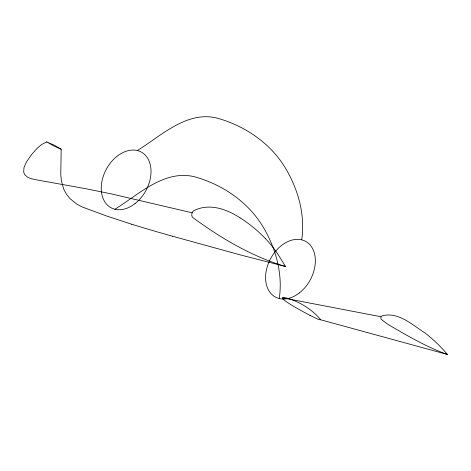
<?xml version="1.0" encoding="UTF-8"?>
<svg xmlns="http://www.w3.org/2000/svg" width="471" height="471" viewBox="0 0 471 471"><rect width="100%" height="100%" fill="white"/><g stroke="black" fill="none" stroke-linecap="round" stroke-linejoin="round"><path stroke-width="0.71" d="M279.262 298.543C281.876 280.846 279.038 262.635 272.485 246.074A153.416 106.228 -76.4 0 0 267.357 234.611A146.74 101.612 -76.4 0 0 263.342 227.352C248.47 202.147 222.6 184.579 194.7 176.813C164.426 169.201 138.556 194.664 114.918 209.248M301.681 239.833C304.295 222.135 301.458 203.925 294.905 187.364A153.416 106.228 -76.4 0 0 289.771 175.901A146.74 101.612 -76.4 0 0 285.756 168.642C270.89 143.437 245.02 125.869 217.119 118.103C186.846 110.491 160.97 135.954 137.338 150.537M320.71 319.791C312.709 309.989 300.757 302.494 288.558 298.526C265.691 292.644 316.394 318.72 309.983 315.399L318.749 319.603L320.71 319.791L447.45 354.486A252.55 174.876 -76.4 0 0 425.325 333.203C412.796 325.255 398.219 311.313 382.158 315.853A1.978 1.372 -76.4 0 0 380.909 317.507A1.978 1.372 -76.4 0 0 381.392 319.468L385.502 322.611A177.467 122.884 -76.4 0 0 389.387 325.237C408.098 336.141 426.973 347.204 447.45 354.486M46.847 141.895L41.666 144.515L37.286 148.159L31.533 154.635L26.382 162.083L23.986 167.611L23.68 172.121L24.627 174.558L27.795 177.367L31.062 178.674L37.197 179.993L85.139 188.588L112.322 194.099L192.15 212.815M61.183 149.26L54.601 145.356L46.694 141.871L53.582 145.892L61.183 149.26L60.771 174.623L61.371 180.923L63.815 189.33L66.476 194.235L69.955 198.579L76.72 204.055L82.26 207.005L106.752 216.042L131.762 224.267M282.494 297.831L380.88 316.718M265.279 238.444A182.901 126.646 -76.4 0 1 277.148 253.021L285.561 266.521L240.304 254.905L172.692 236.271M285.561 266.521C251.879 256.554 221.087 238.297 192.916 217.626A3.962 2.744 -76.4 0 1 191.885 213.746A3.962 2.744 -76.4 0 1 194.34 210.384C209.76 203.025 226.775 209.118 240.098 217.902M172.68 236.265A318.861 38.863 20.3 0 1 131.774 224.273M240.104 217.885A233.928 161.983 -76.4 0 1 265.261 238.473M299.373 292.927A31.692 22.49 -61.5 0 0 306.144 241.652A31.692 22.49 -61.5 0 0 265.891 272.992A31.692 22.49 -61.5 0 0 299.373 292.927M135.03 203.625A31.692 22.49 -61.5 0 0 141.806 152.351A31.692 22.49 -61.5 0 0 101.548 183.69A31.692 22.49 -61.5 0 0 135.03 203.625"/></g></svg>
